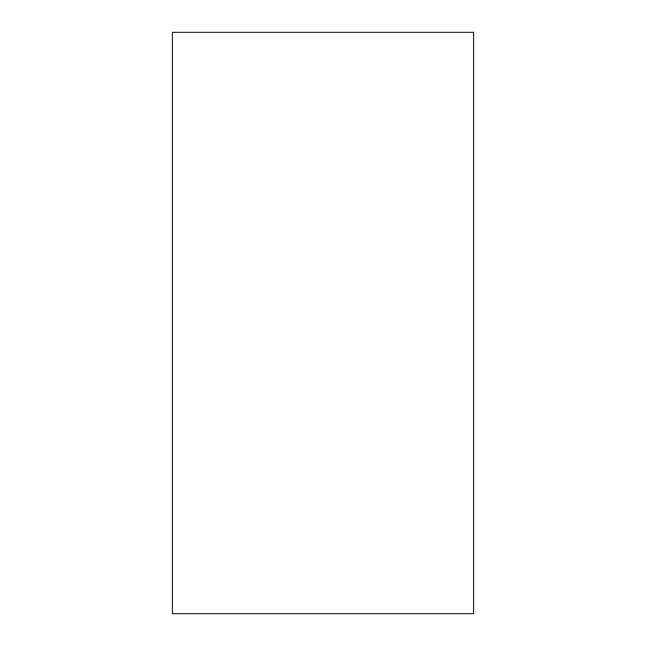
<?xml version="1.0" encoding="UTF-8"?>
<svg xmlns="http://www.w3.org/2000/svg" width="646" height="646" viewBox="0 0 646 646"><rect width="100%" height="100%" fill="white"/><g stroke="black" fill="none" stroke-linecap="round" stroke-linejoin="round"><path stroke-width="0.97" d="M473.639 32.3L172.361 32.3L172.361 613.7L473.639 613.7L473.639 32.3"/></g></svg>
